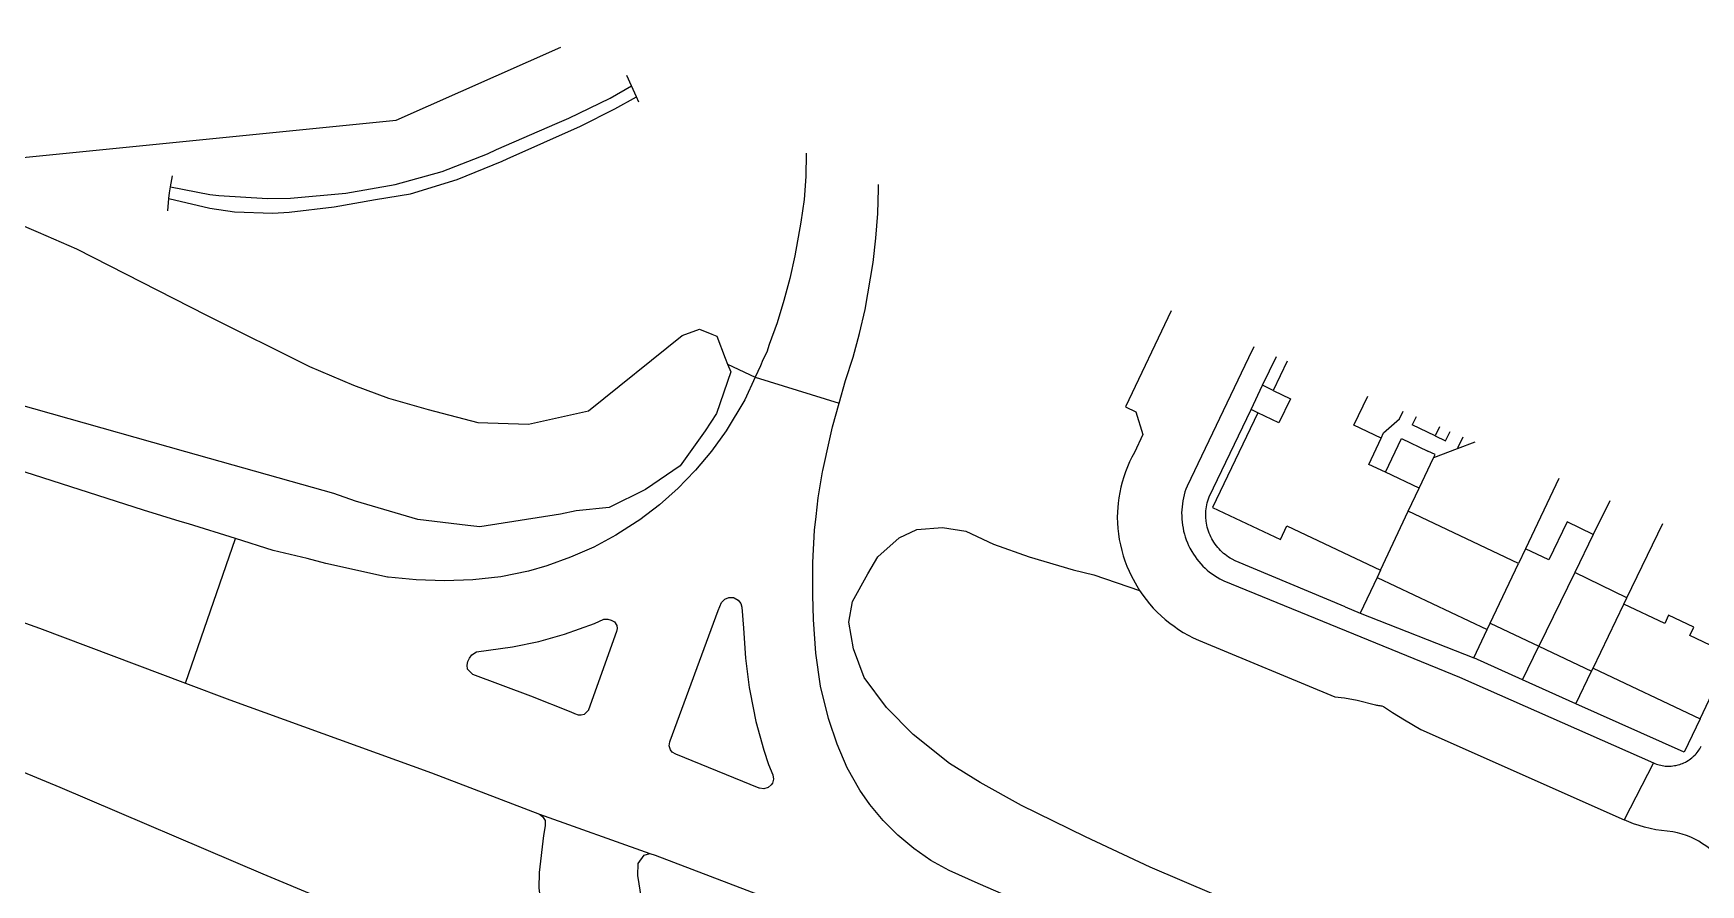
# Model space of a CAD drawing. Header units: millimetres. Extents: x 111502 to 977541, y 8702 to 1044108.
# Drawn here: x 489020.3 to 489163.8, y 239505.5 to 239578.8 of the extents above; entities that cross this region are included whole.
import ezdxf

# ---------------------------------------------------------------- set-up
doc = ezdxf.new("R2010")
doc.units = ezdxf.units.MM
doc.header["$LTSCALE"] = 0.25
doc.linetypes.add('DASHED2', pattern=[9.525, 6.35, -3.175])
doc.layers.add('E HVSS As Laid HV', color=10, linetype='Continuous')
doc.layers.add('X HVSS Site Background', color=8, linetype='Continuous')

# ---------------------------------------------------------------- blocks, each defined once
blk = doc.blocks.new('OS MAP 060722')
at = {"layer": 'X HVSS Site Background'}
for points in [[(207.88, 436.35), (210.09, 435.4), (213.4, 433.97), (224.59, 428.25), (233.46, 423.85), (237.24, 422.22), (240.26, 421.1), (243.67, 420.15), (247.96, 419.03), (252.31, 418.88), (257.48, 420.02), (265.53, 426.51), (267.04, 427.05), (268.11, 426.63), (268.54, 426.46), (269.25, 424.56), (269.46, 424.05)], [(227.09, 409.02), (223.04, 410.29), (222.33, 410.5), (219.17, 411.48), (208.18, 415)], [(269.46, 424.05), (269.73, 423.38), (268.49, 419.79), (267.51, 418.29), (265.36, 415.28), (262.39, 413.25), (259.26, 411.7), (256.41, 411.41), (255.06, 411.13), (248.12, 410.03), (247.1, 410.15), (242.79, 410.66), (237.43, 412.25), (235.54, 412.91), (232.79, 413.68), (222.8, 416.48), (199.65, 423.03)], [(11.83, 506.42), (26.86, 495.82), (29.47, 494.01), (41.84, 485.42), (52.73, 478.13), (63.68, 470.94), (78.5, 461.4), (83.95, 458.08), (89.45, 454.86), (94.99, 451.68), (103.85, 446.69), (112.81, 441.88), (120.25, 438.12), (127.75, 434.48), (134.62, 431.25), (141.51, 428.09), (150.27, 424.22), (159.1, 420.52), (168.56, 416.74), (178.06, 413.07), (189.42, 408.8), (193.14, 407.4), (210.2, 401.3), (222.78, 396.58)], [(180.39, 452.07), (204.43, 441.41), (240.93, 445.04), (255.11, 451.34)], [(221.49, 439.32), (224.89, 438.64), (225.66, 438.55), (229.85, 438.3), (231.81, 438.34), (236.59, 438.76), (240.84, 439.5), (244.88, 440.64), (248.79, 442.16), (249.56, 442.51), (254.79, 444.78), (255.78, 445.23), (259.35, 446.95), (261.18, 448.01)], [(261.18, 448.01), (260.79, 448.89)], [(261.61, 447.06), (261.18, 448.01)], [(221.36, 438.29), (224.87, 437.46), (227, 437.16), (230.29, 437.04), (231.71, 437.12), (235.58, 437.59), (239.15, 438.23), (242.15, 438.7), (246.16, 439.93), (250.05, 441.52), (250.48, 441.72), (256.78, 444.53), (259.76, 446.02), (261.61, 447.06)], [(261.81, 446.61), (261.61, 447.06)], [(276.21, 442.18), (276.2, 440.2), (276.04, 438.22), (275.77, 436.26), (275.24, 433.36), (274.81, 431.42), (274.29, 429.51), (273.71, 427.61), (273.04, 425.74), (272.83, 425.08), (272.5, 424.4), (272.3, 423.9), (271.84, 422.91)], [(276.21, 442.21), (276.21, 442.18)], [(276.21, 442.18), (276.29, 442.18)], [(221.36, 438.29), (221.4, 438.8), (221.49, 439.32)], [(221.49, 439.32), (221.66, 440.26)], [(279.07, 420.69), (279.61, 422.62), (280.26, 424.64), (280.82, 426.68), (281.3, 428.74), (282, 432.79), (282.23, 434.9), (282.38, 437.01), (282.45, 439.13), (282.45, 439.52)], [(221.27, 437.24), (221.36, 438.29)], [(307.64, 428.62), (303.71, 420.36), (304.61, 419.93), (305.22, 417.97), (304.49, 416.44), (304.27, 416.03), (304.07, 415.62), (303.88, 415.2), (303.71, 414.77), (303.56, 414.33), (303.43, 413.89), (303.31, 413.45), (303.22, 412.99), (303.14, 412.54), (303.08, 412.08), (303.02, 411.32), (303.01, 410.84), (303.02, 410.37), (303.06, 409.89), (303.11, 409.42), (303.18, 408.94), (303.28, 408.48), (303.39, 408.01), (303.52, 407.55), (303.67, 407.1), (303.84, 406.65), (304.02, 406.21), (304.23, 405.78), (304.68, 404.95), (304.93, 404.55)], [(314.77, 425.54), (314.31, 424.58), (309.01, 413.53), (308.92, 413.28), (308.83, 413.04), (308.76, 412.78), (308.7, 412.53), (308.65, 412.27), (308.61, 412.01), (308.58, 411.75), (308.56, 411.49), (308.55, 411.23), (308.56, 410.97), (308.57, 410.7), (308.59, 410.44), (308.63, 410.18), (308.67, 409.92), (308.72, 409.67), (308.79, 409.41), (308.86, 409.16), (308.95, 408.91), (309.04, 408.67), (309.15, 408.43), (309.26, 408.19), (309.42, 407.91), (309.56, 407.69), (309.7, 407.47), (309.86, 407.26), (310.02, 407.05), (310.2, 406.86), (310.38, 406.66), (310.57, 406.48), (310.76, 406.31), (310.96, 406.14), (311.17, 405.98), (311.39, 405.83), (311.61, 405.69), (311.84, 405.56), (312.18, 405.38), (332.48, 397.09), (349.18, 389.71)], [(269.46, 424.05), (271.84, 422.91)], [(315.52, 422.22), (316.71, 424.7)], [(317.63, 424.3), (316.42, 421.78)], [(271.84, 422.91), (270.94, 420.97), (269.32, 418.29), (268.07, 416.54), (266.69, 414.9), (265.87, 414.05)], [(271.84, 422.91), (279.07, 420.69)], [(314.52, 420.14), (315.52, 422.22)], [(316.42, 421.78), (315.52, 422.22)], [(277.64, 414.77), (277.65, 414.88), (278.25, 417.6), (278.49, 418.63), (279.07, 420.69)], [(316.42, 421.78), (317.92, 421.06), (316.92, 418.98), (315.12, 419.85)], [(325.73, 417.67), (323.38, 418.78), (324.59, 421.29)], [(322.63, 403.15), (313.16, 407.11), (312.89, 407.24), (312.74, 407.33), (312.58, 407.43), (312.44, 407.53), (312.29, 407.64), (312.16, 407.75), (312.02, 407.87), (311.89, 408), (311.77, 408.13), (311.65, 408.26), (311.54, 408.4), (311.43, 408.55), (311.33, 408.7), (311.24, 408.85), (311.15, 409), (311.06, 409.16), (310.99, 409.33), (310.92, 409.49), (310.85, 409.66), (310.8, 409.83), (310.75, 410), (310.71, 410.18), (310.68, 410.35), (310.65, 410.53), (310.62, 410.86), (310.62, 411.04), (310.62, 411.22), (310.63, 411.4), (310.65, 411.58), (310.68, 411.75), (310.71, 411.93), (310.75, 412.11), (310.79, 412.28), (310.85, 412.45), (310.91, 412.62), (314.52, 420.14)], [(315.12, 419.85), (311.21, 411.71), (317.05, 408.95), (317.61, 410.13), (325.67, 406.31)], [(315.12, 419.85), (314.52, 420.14)], [(325.73, 417.67), (325.94, 418.12), (327.31, 419.33), (327.62, 419.98)], [(328.73, 419.5), (328.39, 418.81)], [(330.37, 417.86), (328.39, 418.81)], [(330.74, 418.63), (330.37, 417.86)], [(330.37, 417.86), (331.27, 417.43), (331.66, 418.23)], [(332.76, 417.76), (332.32, 416.85), (332.27, 416.74)], [(326.11, 414.73), (324.66, 415.41), (325.73, 417.67)], [(326.11, 414.73), (327.48, 417.63), (329.74, 416.55)], [(330.24, 415.98), (330.37, 416.25), (329.74, 416.55)], [(332.27, 416.74), (330.24, 415.98)], [(333.79, 417.31), (332.27, 416.74)], [(329, 413.36), (330.24, 415.98)], [(265.87, 414.05), (265.2, 413.36), (263.59, 411.93), (261.89, 410.63), (261.67, 410.48), (259.84, 409.31), (257.93, 408.29), (255.94, 407.41), (253.9, 406.68), (252.31, 406.23), (249.93, 405.74), (247.51, 405.47), (245.08, 405.39), (242.65, 405.47), (240.22, 405.7), (240.16, 405.71), (234.85, 406.87), (233.25, 407.3), (230.34, 408), (227.09, 409.02)], [(294.54, 377.81), (291.04, 379.33), (288.52, 380.43), (286.96, 381.31), (285.49, 382.34), (284.11, 383.49), (282.84, 384.76), (281.69, 386.14), (280.83, 387.35), (279.75, 389.28), (278.89, 391.33), (278.17, 393.45), (278.15, 393.52), (277.46, 396.32), (277.06, 399.17), (276.86, 402.05), (276.79, 404.16), (276.8, 406.95), (276.95, 409.74), (277.08, 410.92), (277.26, 412.52), (277.64, 414.77)], [(329, 413.36), (326.11, 414.73)], [(341.01, 414.19), (338.16, 408.15)], [(328.06, 411.37), (329, 413.36)], [(345.42, 412.28), (343.99, 409.36)], [(325.67, 406.31), (328.06, 411.37)], [(337.56, 406.89), (328.06, 411.37)], [(311.36, 378.37), (305.83, 380.72), (300.27, 383.35), (294.77, 386.05), (291.21, 388.02), (288.55, 389.66), (285.44, 392.14), (283.14, 394.49), (281.22, 397.05), (280.29, 399.52), (279.9, 401.83), (280.21, 403.6), (281.54, 406), (282.38, 407.44), (284.23, 409.08), (285.76, 409.81), (287.95, 409.98), (289.97, 409.67), (292.34, 408.54), (295.41, 407.44), (299.2, 406.34), (300.99, 405.89), (304.93, 404.55)], [(343.99, 409.36), (341.74, 410.46), (340.15, 407.19), (338.16, 408.15)], [(343.99, 409.36), (342.4, 406.09)], [(346.89, 403.91), (349.97, 410.31)], [(222.78, 396.58), (227.09, 409.02)], [(338.16, 408.15), (337.56, 406.89)], [(325.67, 406.31), (325.37, 405.68)], [(335.12, 401.73), (337.56, 406.89)], [(256.67, 369.1), (256.4, 369.02), (256.12, 369), (255.71, 369.06), (255.33, 369.22), (254.94, 369.39), (252.48, 370.42), (250.03, 371.49), (247.58, 372.56), (244.87, 373.69), (229.48, 380.12), (212, 387.59), (197.07, 393.77), (189.42, 396.99), (180.55, 400.74), (170.87, 404.85)], [(325.37, 405.68), (323.92, 402.61)], [(325.37, 405.68), (334.86, 401.19)], [(342.4, 406.09), (339.31, 399.75)], [(346.89, 403.91), (342.4, 406.09)], [(265.01, 390.47), (264.69, 390.63), (264.53, 390.83), (264.42, 391.17), (264.47, 391.52), (264.52, 391.62), (268.63, 402.83), (268.94, 403.53), (269.21, 403.8), (269.57, 403.95), (269.95, 403.95), (270.03, 403.93), (270.36, 403.73)], [(270.36, 403.73), (270.6, 403.42), (270.68, 403.11), (270.81, 401.3), (270.99, 398.74), (271.32, 396.2), (271.39, 395.78), (271.9, 393.28), (272.57, 390.8), (272.97, 389.56), (273.34, 388.69), (273.4, 388.32), (273.31, 387.96), (273.22, 387.82), (272.94, 387.58), (272.58, 387.48), (272.21, 387.52), (272.18, 387.53), (265.01, 390.47)], [(304.93, 404.55), (305.21, 404.15), (305.49, 403.77), (305.79, 403.4), (306.11, 403.04), (306.44, 402.7), (306.79, 402.37), (307.14, 402.05), (307.52, 401.75), (307.9, 401.47), (308.29, 401.2), (308.69, 400.94), (309.11, 400.7), (309.53, 400.48), (309.99, 400.27), (321.73, 395.41), (322.56, 395.3), (323.67, 395.1), (325.23, 394.71), (325.32, 394.69), (325.41, 394.68), (325.5, 394.66), (325.6, 394.64), (325.69, 394.63), (325.78, 394.61), (325.92, 394.56), (326.69, 394.05), (327.74, 393.43), (329.13, 392.58), (346.64, 384.8)], [(346.63, 403.37), (346.89, 403.91)], [(257.32, 394.09), (257.11, 393.88), (256.86, 393.82), (256.61, 393.82), (256.3, 393.94), (255.99, 394.07), (252.52, 395.45), (247.51, 397.32), (247.05, 397.77), (247.04, 398.11), (247.09, 398.44), (247.23, 398.74), (247.44, 399), (247.84, 399.26), (250.94, 399.7), (253.19, 400.17), (255.4, 400.78), (257.99, 401.72), (258.79, 402.09), (259.15, 402.09), (259.44, 401.99)], [(259.44, 401.99), (259.71, 401.85), (259.92, 401.54), (259.95, 401.27), (259.89, 401.02), (257.47, 394.27), (257.48, 394.27), (257.47, 394.24), (257.32, 394.09)], [(322.63, 403.15), (323.92, 402.61)], [(323.92, 402.61), (333.71, 398.75)], [(343.98, 397.87), (346.63, 403.37)], [(355.8, 399.02), (352.3, 400.68), (352.64, 401.4), (350.48, 402.43), (350.14, 401.71), (346.63, 403.37)], [(333.71, 398.75), (334.86, 401.19)], [(334.86, 401.19), (335.12, 401.73)], [(335.12, 401.73), (339.31, 399.75)], [(337.9, 396.87), (339.31, 399.75)], [(339.31, 399.75), (343.85, 397.6)], [(337.9, 396.87), (333.71, 398.75)], [(343.85, 397.6), (343.98, 397.87)], [(343.98, 397.87), (353.19, 393.51)], [(353.19, 393.51), (355.8, 399.02)], [(222.78, 396.58), (226.6, 395.14), (243.97, 388.84), (253.27, 385.29)], [(342.5, 394.8), (337.9, 396.87)], [(342.5, 394.8), (343.85, 397.6)], [(353.19, 393.51), (351.82, 390.62), (342.5, 394.8)], [(349.18, 389.71), (349.3, 389.66), (349.42, 389.61), (349.55, 389.57), (349.67, 389.53), (349.8, 389.5), (349.93, 389.48), (350.06, 389.46), (350.19, 389.44), (350.32, 389.43), (350.45, 389.43), (350.58, 389.43), (350.71, 389.44), (350.84, 389.45), (350.97, 389.47), (351.1, 389.49), (351.31, 389.54), (351.44, 389.58), (351.56, 389.62), (351.68, 389.67), (351.8, 389.72), (351.92, 389.78), (352.03, 389.84), (352.15, 389.91), (352.26, 389.98), (352.36, 390.06), (352.47, 390.14), (352.57, 390.22), (352.61, 390.26), (352.66, 390.31), (352.75, 390.41), (352.84, 390.5), (352.93, 390.6), (353.01, 390.71), (353.08, 390.81), (353.16, 390.92), (353.28, 391.14)], [(349.18, 389.71), (346.64, 384.8)], [(253.27, 385.29), (253.53, 385.09), (253.74, 384.74), (253.74, 384.28), (253.6, 383.46), (253.23, 380.26), (253.21, 378.93), (253.37, 377.61), (253.69, 376.25), (254.16, 374.93), (254.71, 373.69), (254.75, 373.6), (255.47, 372.35), (256.76, 370.58), (257.07, 369.98), (257.05, 369.6), (256.91, 369.33)], [(253.27, 385.29), (262.77, 381.92)], [(356.34, 380.64), (355.79, 380.98), (354.9, 381.59), (354.58, 381.84), (354.28, 382.11), (353.77, 382.51), (353.55, 382.66), (353.32, 382.81), (353.09, 382.96), (352.85, 383.09), (352.38, 383.32), (352.01, 383.46), (351.63, 383.58), (351.25, 383.68), (350.83, 383.77), (350.34, 383.84), (349.38, 383.95), (348.89, 384.05), (348.41, 384.17), (347.93, 384.31), (347.45, 384.47), (346.64, 384.8)], [(269.4, 367.81), (267.98, 368.56), (265.95, 370.16), (264.38, 372.43), (263.74, 373.69), (262.85, 375.45), (262.03, 378.03), (261.72, 380), (261.76, 381.06), (262.26, 381.77), (262.77, 381.92)], [(262.77, 381.92), (263.22, 381.77), (284.35, 373.69), (292.73, 370.49)]]:
    blk.add_lwpolyline(points, dxfattribs=at)

msp = doc.modelspace()

# ---------------------------------------------------------------- linework, layer by layer
at = {"lineweight": 0}
msp.add_circle((488727.82, 239008.33), 11388.42, dxfattribs=at)

# ---------------------------------------------------------------- block references
at = {"layer": 'E HVSS As Laid HV', "linetype": 'DASHED2', "lineweight": 0}
msp.add_blockref('OS MAP 060722', (488810.58, 239126.31), dxfattribs=at)

doc.saveas('drawing.dxf')
